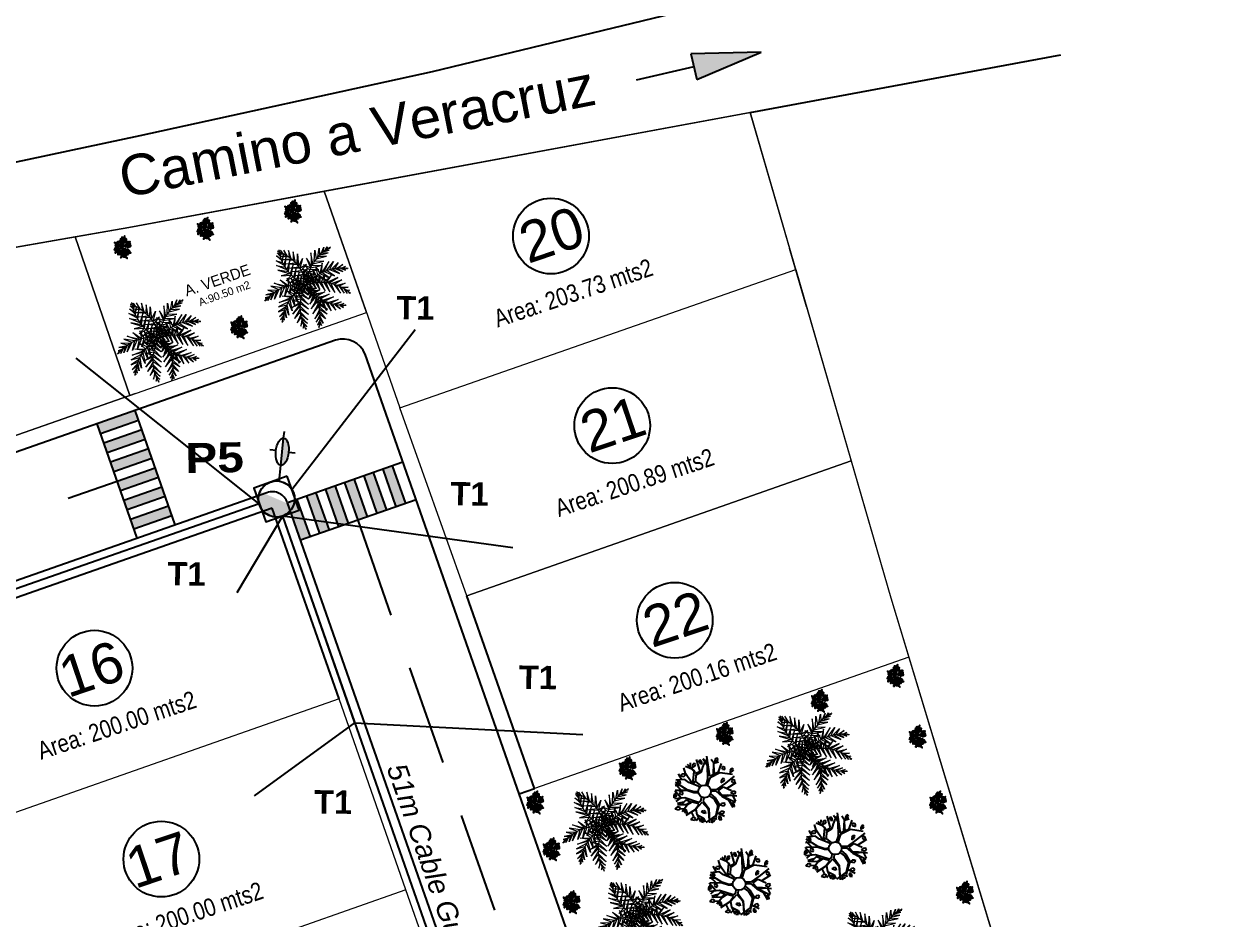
# Model space of a CAD drawing. Extents: x 604418 to 606014, y 1310869 to 1312555.
# Drawn here: x 605750.9 to 605810.6, y 1311137.5 to 1311181.7 of the extents above; entities that cross this region are included whole.
import ezdxf

# ---------------------------------------------------------------- set-up
doc = ezdxf.new("R2010")
doc.units = 0
doc.header["$MEASUREMENT"] = 0
doc.linetypes.add('ACAD_ISO14W100', pattern=[24, 12, -3, 0, -3, 0, -3, 0, -3])
doc.linetypes.add('CONTINUA', pattern=[0])
doc.layers.get('0').update_dxf_attribs({"color": 10})
doc.layers.add('1-Cartografia', color=7, linetype='Continuous', lineweight=13)
doc.layers.add('2.RED_MT_INSTALAR', color=1, linetype='ACAD_ISO14W100', lineweight=30)
for name, color, linetype in [('APOYO EXISTENTE CONCRETO', 7, 'Continuous'), ('ARBOLES', 102, 'Continuous'), ('DETALLES', 7, 'Continuous'), ('FLORES', 7, 'Continuous'), ('HPC A INSTALAR', 1, 'Continuous'), ('MT A INSTALAR', 3, 'Continuous'), ('MUEBLES', 2, 'Continuous'), ('PALME-1', 82, 'Continuous'), ('parqueos', 4, 'Continuous'), ('TEXTO', 2, 'Continuous'), ('VPORTS', 7, 'Continuous')]:
    doc.layers.add(name, color=color, linetype=linetype)
doc.styles.add('ARIAL', font='')
doc.styles.add('PUNTOS PI', font='arial.ttf', dxfattribs={"height": 2.75})
doc.styles.add('ROTULOS', font='arial.ttf', dxfattribs={"height": 3})
doc.styles.add('TSN - Arial Narrow', font='ARIALN.TTF')
doc.styles.get('ARIAL').set_extended_font_data('Arial Black', bold=True)
doc.linetypes.add('RAYAXXX', pattern='A,0.8,["XXX",Standard,S=0.08,R=0,X=0,Y=-0.04],-0.22', length=1.02)

# ---------------------------------------------------------------- blocks, each defined once
blk = doc.blocks.new('A$C48C97B70')
at = {"layer": 'PALME-1', "lineweight": 5}
for p, q in [((2.072, 6.54), (2.171, 6.533)), ((2.216, 6.497), (2.072, 6.54)), ((2.315, 6.6), (2.309, 6.418)), ((2.41, 6.325), (2.315, 6.6)), ((2.552, 6.547), (2.605, 6.122)), ((2.687, 6.026), (2.552, 6.547)), ((2.109, 6.384), (2.41, 6.325)), ((2.556, 6.176), (2.109, 6.384)), ((2.171, 6.148), (2.687, 6.026)), ((2.793, 5.89), (2.171, 6.148)), ((2.251, 5.877), (2.912, 5.72)), ((3.009, 5.561), (2.251, 5.877)), ((2.903, 6.407), (2.793, 5.89)), ((2.912, 5.72), (2.903, 6.407)), ((3.221, 6.198), (3.009, 5.561)), ((3.129, 5.334), (3.221, 6.198)), ((3.21, 5.152), (3.477, 5.948)), ((3.477, 5.948), (3.277, 4.976)), ((2.388, 5.472), (3.129, 5.334)), ((3.21, 5.152), (2.388, 5.472)), ((2.535, 5.1), (3.277, 4.976)), ((3.328, 4.818), (2.535, 5.1)), ((2.683, 4.767), (3.377, 4.635)), ((3.409, 4.484), (2.683, 4.767)), ((3.277, 4.976), (3.756, 5.506)), ((3.756, 5.506), (3.328, 4.818)), ((3.909, 4.977), (3.328, 4.818)), ((3.377, 4.635), (3.909, 4.977)), ((5.099, 4.709), (4.7, 4.004)), ((4.863, 4.035), (5.099, 4.709)), ((5.621, 4.675), (4.863, 4.035)), ((5.049, 4.06), (5.621, 4.675)), ((0.485, 3.926), (0.936, 3.651)), ((1.136, 3.706), (0.485, 3.926)), ((1.318, 3.745), (0.768, 3.135)), ((0.788, 4.157), (1.318, 3.745)), ((1.572, 3.782), (0.788, 4.157)), ((1.109, 4.315), (1.959, 3.803)), ((1.771, 3.798), (1.109, 4.315)), ((1.771, 3.798), (1.195, 3.13)), ((1.195, 3.13), (1.572, 3.782)), ((1.595, 3.144), (1.959, 3.803)), ((2.125, 3.798), (1.595, 3.144)), ((1.619, 4.431), (2.125, 3.798)), ((1.959, 3.803), (1.619, 4.431)), ((1.958, 3.173), (2.314, 3.783)), ((2.467, 3.763), (1.958, 3.173)), ((2.169, 4.399), (2.125, 3.798)), ((2.314, 3.783), (2.169, 4.399)), ((2.375, 3.225), (2.621, 3.736)), ((2.483, 4.305), (2.467, 3.763)), ((2.621, 3.736), (2.483, 4.305)), ((2.742, 4.179), (2.773, 3.702)), ((2.911, 3.665), (2.742, 4.179)), ((2.871, 4.392), (3.435, 4.33)), ((3.454, 4.176), (2.871, 4.392)), ((2.956, 4.034), (3.027, 3.628)), ((3.19, 3.57), (2.956, 4.034)), ((3.012, 4.138), (3.464, 4.032)), ((3.469, 3.911), (3.012, 4.138)), ((3.181, 3.857), (3.468, 3.739)), ((3.462, 3.617), (3.181, 3.857)), ((3.925, 4.65), (3.409, 4.484)), ((3.435, 4.33), (3.925, 4.65)), ((3.893, 4.364), (3.454, 4.176)), ((3.464, 4.032), (3.893, 4.364)), ((3.468, 3.739), (3.827, 4.113)), ((3.827, 4.113), (3.469, 3.911)), ((3.685, 3.61), (3.842, 4.104)), ((3.842, 4.104), (3.836, 3.693)), ((3.945, 3.747), (4.03, 4.282)), ((4.254, 3.401), (3.945, 3.747)), ((4.03, 4.282), (4.076, 3.806)), ((4.076, 3.806), (4.544, 3.399)), ((4.221, 3.864), (4.266, 4.448)), ((4.544, 3.399), (4.221, 3.864)), ((4.266, 4.448), (4.368, 3.915)), ((4.368, 3.915), (4.964, 3.413)), ((4.516, 3.959), (4.561, 4.59)), ((4.964, 3.413), (4.516, 3.959)), ((4.561, 4.59), (4.7, 4.004)), ((4.7, 4.004), (5.327, 3.442)), ((5.327, 3.442), (4.863, 4.035)), ((5.049, 4.06), (5.724, 3.492)), ((5.248, 4.076), (5.963, 4.571)), ((5.724, 3.492), (5.248, 4.076)), ((5.963, 4.571), (5.505, 4.079)), ((5.505, 4.079), (6.145, 3.565)), ((5.691, 4.07), (6.298, 4.391)), ((6.145, 3.565), (5.691, 4.07)), ((6.298, 4.391), (5.897, 4.047)), ((5.897, 4.047), (6.422, 3.625)), ((6.068, 4.019), (6.59, 4.15)), ((6.422, 3.625), (6.068, 4.019)), ((6.59, 4.15), (6.19, 3.993)), ((6.261, 3.976), (6.658, 3.683)), ((6.462, 3.919), (6.749, 3.967)), ((6.658, 3.683), (6.462, 3.919)), ((6.749, 3.967), (6.592, 3.874)), ((6.706, 3.831), (6.813, 3.725)), ((6.813, 3.725), (6.759, 3.809)), ((0.172, 3.309), (0.083, 3.188)), ((0.083, 3.188), (0.123, 3.278)), ((0.108, 3.437), (0.277, 3.37)), ((0.398, 3.434), (0.108, 3.437)), ((0.236, 3.642), (0.655, 3.551)), ((0.772, 3.596), (0.236, 3.642)), ((0.588, 3.523), (0.242, 3.171)), ((0.242, 3.171), (0.398, 3.434)), ((0.936, 3.651), (0.485, 3.15)), ((0.485, 3.15), (0.772, 3.596)), ((0.768, 3.135), (1.136, 3.706)), ((2.305, 2.87), (2.804, 2.657)), ((2.885, 2.79), (2.305, 2.87)), ((2.773, 3.702), (2.375, 3.225)), ((2.517, 3.065), (2.973, 2.919)), ((3.058, 3.034), (2.517, 3.065)), ((2.661, 3.273), (2.911, 3.665)), ((3.027, 3.628), (2.661, 3.273)), ((3.248, 3.258), (2.731, 3.212)), ((2.731, 3.212), (3.134, 3.129)), ((2.973, 2.919), (3.27, 2.374)), ((2.982, 3.339), (3.19, 3.57)), ((3.302, 3.524), (2.982, 3.339)), ((3.331, 2.658), (3.058, 3.034)), ((3.134, 3.129), (3.331, 2.658)), ((3.387, 2.981), (3.248, 3.258)), ((3.333, 3.347), (3.387, 2.981)), ((3.534, 3.189), (3.34, 2.708)), ((3.34, 2.708), (3.598, 3.029)), ((3.647, 2.918), (3.373, 2.451)), ((3.494, 3.304), (3.845, 3.186)), ((3.845, 3.186), (3.534, 3.189)), ((3.581, 3.546), (3.927, 3.415)), ((3.598, 3.029), (4.106, 2.989)), ((4.106, 2.989), (3.647, 2.918)), ((3.927, 3.415), (3.685, 3.61)), ((3.71, 2.789), (4.331, 2.805)), ((4.331, 2.805), (3.785, 2.652)), ((3.836, 3.693), (4.254, 3.401)), ((1.792, 1.596), (2.581, 2.199)), ((2.516, 2.023), (1.792, 1.596)), ((1.871, 2.113), (2.646, 2.352)), ((2.581, 2.199), (1.871, 2.113)), ((2.103, 2.613), (2.646, 2.352)), ((2.729, 2.522), (2.103, 2.613)), ((2.516, 2.023), (2.926, 1.242)), ((3.06, 1.619), (2.581, 2.199)), ((2.646, 2.352), (3.06, 1.619)), ((3.166, 1.967), (2.729, 2.522)), ((2.804, 2.657), (3.166, 1.967)), ((3.27, 2.374), (2.885, 2.79)), ((3.373, 2.451), (3.71, 2.789)), ((3.785, 2.652), (3.45, 2.173)), ((3.45, 2.173), (3.866, 2.519)), ((3.953, 2.391), (3.586, 1.876)), ((3.586, 1.876), (4.066, 2.239)), ((3.866, 2.519), (4.646, 2.527)), ((3.926, 1.441), (4.066, 2.239)), ((4.172, 2.112), (3.926, 1.441)), ((4.646, 2.527), (3.953, 2.391)), ((4.066, 2.239), (4.908, 2.274)), ((4.908, 2.274), (4.172, 2.112)), ((4.35, 1.136), (4.172, 2.112)), ((4.3, 1.974), (5.183, 1.983)), ((4.3, 1.974), (4.35, 1.136)), ((5.183, 1.983), (4.444, 1.835)), ((2.457, 1.832), (1.821, 1.24)), ((1.821, 1.24), (2.399, 1.582)), ((2.369, 1.398), (1.925, 0.874)), ((1.925, 0.874), (2.347, 1.192)), ((2.338, 1.019), (2.097, 0.538)), ((2.647, 0.589), (2.338, 1.019)), ((2.347, 1.192), (2.647, 0.589)), ((2.764, 0.846), (2.369, 1.398)), ((2.399, 1.582), (2.764, 0.846)), ((2.926, 1.242), (2.457, 1.832)), ((4.444, 1.835), (4.68, 0.999)), ((4.68, 0.999), (4.639, 1.669)), ((4.639, 1.669), (5.461, 1.659)), ((5.461, 1.659), (4.789, 1.558)), ((4.789, 1.558), (5.053, 0.924)), ((5.053, 0.924), (4.963, 1.444)), ((4.963, 1.444), (5.636, 1.437)), ((5.636, 1.437), (5.112, 1.358)), ((5.112, 1.358), (5.431, 0.925)), ((5.431, 0.925), (5.223, 1.3)), ((5.289, 1.268), (5.782, 1.241)), ((5.782, 1.241), (5.48, 1.184)), ((5.48, 1.184), (5.67, 0.964)), ((5.67, 0.964), (5.609, 1.136)), ((5.724, 1.097), (5.874, 1.11)), ((5.874, 1.11), (5.78, 1.08)), ((2.097, 0.538), (2.337, 0.894)), ((2.351, 0.612), (2.242, 0.343)), ((2.242, 0.343), (2.366, 0.476)), ((2.338, 0.821), (2.539, 0.37)), ((2.539, 0.37), (2.351, 0.612)), ((2.384, 0.355), (2.464, 0.229)), ((2.464, 0.229), (2.394, 0.298))]:
    blk.add_line(p, q, dxfattribs=at)
for points in [[(2.17, 6.478), (2.241, 6.61), (2.176, 6.535)], [(2.227, 5.436), (1.748, 5.928), (2.191, 5.641)], [(2.17, 5.812), (1.897, 6.276), (2.16, 5.937)], [(2.155, 6.219), (2.027, 6.48), (2.16, 6.356)], [(2.156, 6.01), (2.325, 6.474), (2.155, 6.219)], [(2.191, 5.641), (2.448, 6.263), (2.17, 5.812)], [(2.271, 5.255), (2.584, 6.015), (2.227, 5.436)], [(2.418, 4.824), (2.773, 5.631), (2.346, 5.01)], [(4.393, 4.884), (4.496, 5.717), (4.256, 4.754)], [(4.545, 5.014), (4.834, 5.833), (4.75, 5.166)], [(4.907, 5.267), (5.211, 5.884), (5.087, 5.37)], [(5.242, 5.447), (5.588, 5.859), (5.357, 5.498)], [(5.424, 5.526), (5.918, 5.521), (5.621, 5.597)], [(5.621, 5.597), (5.824, 5.804), (5.752, 5.637)], [(5.87, 5.669), (6.018, 5.646), (5.926, 5.682)], [(2.418, 4.824), (1.666, 5.198), (2.495, 4.652)], [(2.346, 5.01), (1.67, 5.556), (2.271, 5.255)], [(2.495, 4.652), (1.781, 4.688), (2.57, 4.504)], [(2.57, 4.504), (2.932, 5.265), (2.495, 4.652)], [(2.749, 4.211), (3.062, 4.925), (2.665, 4.34)], [(3.836, 4.239), (3.531, 4.739), (3.925, 4.367)], [(4.019, 4.489), (3.686, 5.027), (4.142, 4.634)], [(4.256, 4.754), (4.053, 5.439), (4.142, 4.634)], [(4.142, 4.634), (4.98, 4.546), (4.256, 4.754)], [(4.393, 4.884), (5.273, 4.819), (4.545, 5.014)], [(4.75, 5.166), (5.571, 5.125), (4.907, 5.267)], [(5.087, 5.37), (5.76, 5.335), (5.242, 5.447)], [(2.665, 4.34), (2.047, 4.205), (2.57, 4.504)], [(2.84, 4.084), (2.267, 3.963), (2.749, 4.211)], [(3.03, 3.852), (2.492, 3.783), (2.936, 3.961)], [(3.235, 3.642), (2.716, 3.653), (3.112, 3.763)], [(2.936, 3.961), (3.195, 4.526), (2.84, 4.084)], [(3.112, 3.763), (3.275, 4.247), (3.03, 3.852)], [(3.325, 3.56), (3.354, 3.929), (3.235, 3.642)], [(3.551, 3.72), (3.388, 4.212), (3.624, 3.876)], [(3.681, 3.983), (3.437, 4.467), (3.752, 4.108)], [(3.624, 3.876), (4.134, 3.884), (3.681, 3.983)], [(3.73, 3.458), (4.128, 3.79), (3.902, 3.447)], [(3.752, 4.108), (4.371, 4.052), (3.836, 4.239)], [(3.925, 4.367), (4.703, 4.31), (4.019, 4.489)], [(4.023, 3.434), (4.383, 3.838), (4.165, 3.413)], [(4.318, 3.383), (4.671, 3.85), (4.469, 3.347)], [(4.618, 3.304), (4.996, 3.811), (4.797, 3.243)], [(1.889, 2.751), (1.05, 2.782), (2.039, 2.865)], [(2.039, 2.865), (1.395, 3.175), (2.176, 2.959)], [(2.338, 3.057), (1.86, 3.471), (2.176, 2.959)], [(2.176, 2.959), (2.13, 2.118), (2.039, 2.865)], [(2.614, 3.199), (2.169, 3.579), (2.474, 3.131)], [(2.474, 3.131), (2.407, 2.354), (2.338, 3.057)], [(2.892, 3.311), (2.453, 3.629), (2.757, 3.26)], [(2.757, 3.26), (2.714, 2.641), (2.614, 3.199)], [(3.173, 3.397), (2.712, 3.637), (3.007, 3.35)], [(3.007, 3.35), (2.918, 2.847), (2.892, 3.311)], [(3.291, 3.426), (3.14, 3.089), (3.173, 3.397)], [(3.735, 2.799), (3.284, 2.372), (3.778, 2.649)], [(3.645, 3.048), (3.314, 2.661), (3.689, 2.935)], [(3.524, 3.316), (3.359, 2.985), (3.577, 3.207)], [(3.504, 3.607), (3.861, 3.703), (3.551, 3.72)], [(3.577, 3.207), (4.054, 3.003), (3.645, 3.048)], [(3.608, 3.461), (3.828, 3.163), (3.73, 3.458)], [(3.689, 2.935), (4.213, 2.799), (3.735, 2.799)], [(3.902, 3.447), (4.096, 2.975), (4.023, 3.434)], [(4.165, 3.413), (4.34, 2.817), (4.318, 3.383)], [(4.469, 3.347), (4.701, 2.603), (4.618, 3.304)], [(4.951, 3.181), (5.513, 3.622), (4.797, 3.243)], [(4.797, 3.243), (5.023, 2.432), (4.951, 3.181)], [(5.122, 3.102), (5.935, 3.312), (4.951, 3.181)], [(5.122, 3.102), (5.384, 2.259), (5.298, 3.008)], [(5.298, 3.008), (6.166, 3.04), (5.516, 2.873)], [(5.516, 2.873), (5.778, 2.094), (5.667, 2.764)], [(1.198, 2.002), (0.737, 1.726), (1.13, 1.897)], [(1.429, 2.305), (0.772, 2.102), (1.299, 2.143)], [(1.737, 2.622), (0.883, 2.467), (1.554, 2.443)], [(1.299, 2.143), (1.227, 1.473), (1.198, 2.002)], [(1.554, 2.443), (1.465, 1.626), (1.429, 2.305)], [(1.889, 2.751), (1.814, 1.872), (1.737, 2.622)], [(3.872, 2.159), (3.253, 1.588), (3.887, 1.994)], [(3.815, 2.498), (3.259, 1.952), (3.845, 2.347)], [(3.778, 2.649), (4.355, 2.548), (3.815, 2.498)], [(3.845, 2.347), (4.468, 2.241), (3.872, 2.159)], [(3.887, 1.994), (4.536, 1.694), (3.872, 2.159)], [(3.895, 1.806), (4.452, 1.178), (3.887, 1.994)], [(5.667, 2.764), (6.352, 2.708), (5.829, 2.634)], [(5.829, 2.634), (6.043, 1.995), (5.957, 2.518)], [(5.957, 2.518), (6.468, 2.348), (6.047, 2.431)], [(6.097, 2.378), (6.274, 1.917), (6.236, 2.221)], [(6.236, 2.221), (6.503, 2.108), (6.321, 2.114)], [(6.394, 2.016), (6.426, 1.87), (6.427, 1.969)], [(0.99, 1.652), (0.753, 1.484), (0.93, 1.529)], [(0.88, 1.418), (0.879, 1.268), (0.858, 1.364)], [(1.092, 1.835), (1.018, 1.347), (0.99, 1.652)], [(3.895, 1.806), (3.264, 1.188), (3.891, 1.606)], [(3.87, 1.351), (3.296, 0.762), (3.843, 1.166)], [(3.8, 0.963), (3.329, 0.481), (3.756, 0.796)], [(3.843, 1.166), (4.104, 0.531), (3.8, 0.963)], [(3.891, 1.606), (4.315, 0.848), (3.87, 1.351)], [(3.694, 0.607), (3.365, 0.24), (3.618, 0.413)], [(3.507, 0.179), (3.392, 0.083), (3.48, 0.128)], [(3.618, 0.413), (3.639, 0.123), (3.562, 0.288)], [(3.756, 0.796), (3.836, 0.264), (3.718, 0.676)]]:
    blk.add_lwpolyline(points, dxfattribs=at)
for centre, start, end in [((5.589, 6.144), 171.01045, 231.44645), ((6.694, 2.334), 100.47619, 160.91219), ((4.041, 0.074), 99.94926, 160.38526), ((0.46, 1.763), 329.11631, 29.5523), ((3.594, 0.025), 32.00062, 92.43661)]:
    blk.add_arc(centre, 3.435, start, end, dxfattribs=at)
at = {"layer": 'PALME-1', "lineweight": 5, "extrusion": (0, 0, -1)}
for centre, major_axis, start_param, end_param in [((0.035, 3.843), (2.429, 2.429), -0.156897, 0.89791), ((1.947, 0.368), (-2.429, 2.429), 0.182844, 1.237651), ((5.421, 0.645), (-2.429, 2.429), 0.173647, 1.228454), ((5.771, 0.927), (2.429, 2.429), 3.700109, 4.754916), ((6.759, 4.372), (-2.429, 2.429), 4.173367, 5.228174)]:
    blk.add_ellipse(centre, major_axis=major_axis, ratio=1, start_param=start_param, end_param=end_param, dxfattribs=at)
blk = doc.blocks.new('p_arbol04')
at = {"layer": 'ARBOLES'}
for p, q in [((-0.62, 1.75), (-0.41, 2.36)), ((0.05, 1.88), (0.35, 2.36)), ((0.76, 1.7), (0.54, 2.32)), ((0.74, 1.39), (0.8, 2.29)), ((-1.98, 0.65), (-1.85, 1.57)), ((-1.07, 0.75), (-1.81, 1.55)), ((-1.14, 1.51), (-1.48, 1.85)), ((-1.41, 1.11), (-1.36, 1.9)), ((-1, 0.76), (-1.21, 2.04)), ((-0.41, 1.55), (-1.03, 2.13)), ((-0.37, 1.09), (-0.41, 1.55)), ((-0.18, 0.97), (0.05, 1.88)), ((0.02, 0.88), (0.74, 1.39)), ((0.64, 1.2), (0.78, 1.37)), ((0.7, 1.17), (0.64, 1.2)), ((0.71, 1.16), (1.12, 1.01)), ((0.77, 1.94), (1.1, 2.18)), ((0.78, 1.37), (0.78, 1.94)), ((1.12, 1.01), (1.72, 1.99)), ((2.58, 1.48), (1.36, 0.04)), ((1.57, 1.06), (2.28, 1.3)), ((1.98, 0.83), (2.18, 1.57)), ((1.98, 0.83), (2.41, 1.3)), ((-2.49, -0.25), (-2.83, 0.07)), ((-2.14, -0.12), (-2.67, 0.51)), ((-2.08, 0.23), (-2.6, 0.6)), ((-2.08, 0.74), (-2.54, 0.81)), ((-1.77, 0.21), (-2.44, 0.25)), ((-1.72, 0.41), (-2.41, 1.04)), ((-1.77, 0.21), (-1.62, -0.24)), ((-1.19, -0.84), (-1.72, 0.41)), ((-0.78, 0.09), (-1.07, 0.75)), ((-0.71, 0.11), (-1, 0.76)), ((-0.52, -0.23), (-0.78, 0.09)), ((-0.43, -0.13), (-0.71, 0.11)), ((-0.05, 0.2), (-0.37, 1.09)), ((-0.01, 0.62), (-0.18, 0.97)), ((-0.06, 0.02), (-0.05, 0.2)), ((-0.01, 0.62), (0.02, 0.88)), ((0.12, 0.65), (0.61, 1.04)), ((0.14, 0), (0.12, 0.65)), ((0.61, 1.04), (1.16, 0.87)), ((1.03, -0.05), (1.98, 0.83)), ((1.16, 0.87), (1.57, 1.06)), ((1.36, 0.04), (1.72, -0.14)), ((1.72, -0.14), (2.54, 0.51)), ((1.82, -0.19), (2.38, 0.38)), ((2.54, 0.51), (2.64, 0.95)), ((2.54, 0.51), (2.93, 0.27)), ((-1.88, -1.05), (-2.9, -0.75)), ((-2.05, -0.21), (-2.86, -0.28)), ((-2.31, -0.92), (-2.5, -1.37)), ((-1.62, -0.24), (-2.14, -0.12)), ((-1.82, -1.07), (-2.14, -1.47)), ((-1.55, -0.37), (-2.05, -0.21)), ((-1.26, -0.98), (-1.88, -1.05)), ((-1, -1.07), (-1.82, -1.07)), ((-1.26, -0.95), (-1.55, -0.37)), ((-0.87, -0.89), (-1.19, -0.84)), ((-0.93, -1.07), (-1.04, -1.87)), ((-1, -1.07), (-0.93, -1.07)), ((-0.8, -1.07), (-0.98, -1.93)), ((-0.87, -0.89), (-0.62, -0.71)), ((-0.53, -0.91), (-0.8, -1.07)), ((-0.8, -1.07), (-0.8, -1.07)), ((0.39, -1), (0.71, -1.35)), ((0.87, -1.33), (0.47, -0.9)), ((0.5, -0.29), (1.03, -0.05)), ((0.55, -0.43), (1.13, -0.19)), ((1.13, -0.19), (1.36, -0.12)), ((1.36, -0.12), (2.25, -0.47)), ((1.82, -0.19), (2.21, -0.35)), ((2.21, -0.35), (3, -0.03)), ((2.25, -0.47), (2.93, -1.49)), ((-2.29, -1.81), (-2.64, -1.81)), ((-2.14, -1.47), (-2.44, -2.18)), ((-2.15, -1.48), (-1.98, -2.16)), ((-1.98, -2.16), (-2.14, -2.51)), ((-0.98, -1.93), (-1.95, -2.89)), ((-1.15, -2.05), (-1.54, -2.45)), ((-1.04, -1.87), (-1.15, -2.05)), ((0.02, -1.72), (-0.18, -2.39)), ((0.18, -1.72), (-0.05, -2.42)), ((-0.04, -1.18), (0.02, -1.72)), ((0.18, -1.14), (0.18, -1.72)), ((0.71, -1.35), (0.71, -2.14)), ((0.71, -2.14), (0.87, -2.79)), ((0.87, -1.51), (0.8, -2.05)), ((0.8, -2.05), (1.17, -2.44)), ((0.8, -2.23), (1.13, -3.44)), ((0.8, -2.23), (1.33, -2.67)), ((0.87, -1.33), (1.89, -1.56)), ((0.87, -1.51), (1.49, -1.63)), ((1.49, -1.63), (1.72, -2.42)), ((1.59, -1.97), (2.57, -2.25)), ((1.89, -1.56), (2.9, -1.74)), ((-1.03, -2.86), (-2.14, -2.6)), ((-1.53, -2.44), (-1.76, -2.68)), ((-0.05, -2.42), (-1.19, -2.97)), ((-0.18, -2.39), (-1.03, -2.86)), ((-0.74, -2.76), (-0.54, -3.53)), ((0.87, -2.79), (0.61, -3.55)), ((1.17, -2.44), (1.66, -3.14)), ((1.43, -2.81), (1.2, -3.37))]:
    blk.add_line(p, q, dxfattribs=at)
at = {"layer": 'ARBOLES', "color": 1}
for p, q in [((-2.25, 1.32), (-2.4, 1.19)), ((-2.4, 1.19), (-2.18, 1.14)), ((-2.07, 1.38), (-2.25, 1.32)), ((-2.18, 1.14), (-1.99, 1.16)), ((-1.95, 1.3), (-2.07, 1.38)), ((-1.99, 1.16), (-1.95, 1.3)), ((-0.96, 2.01), (-1.09, 1.8)), ((-1.09, 1.8), (-0.98, 1.62)), ((-0.98, 1.62), (-0.83, 1.8)), ((-0.96, 2.01), (-0.87, 1.99)), ((-0.83, 1.8), (-0.87, 1.99)), ((-0.43, 2.09), (-0.27, 1.8)), ((-0.43, 2.09), (-0.23, 2.09)), ((-0.27, 1.8), (-0.04, 1.8)), ((-0.08, 1.96), (-0.23, 2.09)), ((-0.04, 1.8), (-0.08, 1.96)), ((1.01, 1.88), (0.86, 1.75)), ((0.86, 1.75), (1.08, 1.7)), ((1.2, 1.93), (1.01, 1.88)), ((1.08, 1.7), (1.27, 1.72)), ((1.31, 1.86), (1.2, 1.93)), ((1.27, 1.72), (1.31, 1.86)), ((1.77, 1.72), (1.65, 1.51)), ((1.65, 1.51), (1.76, 1.32)), ((1.76, 1.32), (1.91, 1.51)), ((1.77, 1.72), (1.87, 1.7)), ((1.91, 1.51), (1.87, 1.7)), ((-3.09, 0.4), (-2.93, 0.1)), ((-3.09, 0.4), (-2.89, 0.4)), ((-2.93, 0.1), (-2.7, 0.1)), ((-2.74, 0.26), (-2.89, 0.4)), ((-2.7, 0.1), (-2.74, 0.26)), ((-1.69, 1.09), (-1.73, 0.95)), ((-1.73, 0.95), (-1.62, 0.77)), ((-1.54, 1.11), (-1.69, 1.09)), ((-1.62, 0.77), (-1.58, 0.79)), ((-1.58, 0.79), (-1.47, 0.9)), ((-1.47, 0.9), (-1.54, 1.11)), ((2.81, 0.63), (2.66, 0.5)), ((2.66, 0.5), (2.88, 0.45)), ((3, 0.69), (2.81, 0.63)), ((2.88, 0.45), (3.07, 0.47)), ((3.11, 0.61), (3, 0.69)), ((3.07, 0.47), (3.11, 0.61)), ((-2.61, -0.3), (-2.74, -0.51)), ((-2.74, -0.51), (-2.63, -0.69)), ((-2.63, -0.69), (-2.48, -0.51)), ((-2.61, -0.3), (-2.52, -0.32)), ((-2.48, -0.51), (-2.52, -0.32)), ((1.76, -1.09), (1.61, -1.22)), ((1.95, -1.04), (1.76, -1.09)), ((2.06, -1.12), (1.95, -1.04)), ((2.02, -1.25), (2.06, -1.12)), ((2.7, -0.32), (2.66, -0.45)), ((2.66, -0.45), (2.77, -0.64)), ((2.85, -0.29), (2.7, -0.32)), ((2.77, -0.64), (2.81, -0.61)), ((2.81, -0.61), (2.92, -0.51)), ((2.92, -0.51), (2.85, -0.29)), ((3.03, -1.09), (2.88, -1.22)), ((3.22, -1.04), (3.03, -1.09)), ((3.33, -1.12), (3.22, -1.04)), ((3.3, -1.25), (3.33, -1.12)), ((-2.87, -1.36), (-2.7, -1.65)), ((-2.87, -1.36), (-2.67, -1.36)), ((-2.7, -1.65), (-2.48, -1.65)), ((-2.52, -1.49), (-2.67, -1.36)), ((-2.48, -1.65), (-2.52, -1.49)), ((-2.24, -2.02), (-2.37, -2.23)), ((-2.37, -2.23), (-2.25, -2.42)), ((-2.25, -2.42), (-2.1, -2.23)), ((-2.24, -2.02), (-2.14, -2.05)), ((-2.1, -2.23), (-2.14, -2.05)), ((-1.67, -1.68), (-1.55, -1.62)), ((-1.61, -1.87), (-1.67, -1.68)), ((-1.52, -2.01), (-1.61, -1.87)), ((-1.55, -1.62), (-1.41, -1.72)), ((-1.41, -1.87), (-1.52, -2.01)), ((-1.41, -1.72), (-1.41, -1.87)), ((1.61, -1.22), (1.83, -1.28)), ((1.83, -1.28), (2.02, -1.25)), ((2.4, -1.83), (2.36, -1.97)), ((2.36, -1.97), (2.47, -2.15)), ((2.55, -1.81), (2.4, -1.83)), ((2.47, -2.15), (2.51, -2.13)), ((2.51, -2.13), (2.62, -2.02)), ((2.62, -2.02), (2.55, -1.81)), ((2.88, -1.22), (3.11, -1.28)), ((3.11, -1.28), (3.3, -1.25)), ((-1.65, -2.9), (-1.8, -3.03)), ((-1.8, -3.03), (-1.58, -3.08)), ((-1.47, -2.84), (-1.65, -2.9)), ((-1.58, -3.08), (-1.39, -3.06)), ((-1.35, -2.92), (-1.47, -2.84)), ((-1.39, -3.06), (-1.35, -2.92)), ((-1.19, -2.97), (-1.32, -3.18)), ((-0.98, -3.16), (-1.09, -3.35)), ((-1.09, -3.35), (-0.98, -3.53)), ((-0.87, -3.16), (-0.98, -3.14)), ((-0.98, -3.53), (-0.83, -3.35)), ((-0.83, -3.35), (-0.87, -3.16)), ((-0.66, -2.98), (-0.49, -3.27)), ((-0.66, -2.98), (-0.45, -2.98)), ((-0.49, -3.27), (-0.27, -3.27)), ((-0.3, -3.11), (-0.45, -2.98)), ((-0.27, -3.27), (-0.3, -3.11)), ((-0.02, -2.52), (0.15, -2.82)), ((-0.02, -2.52), (0.18, -2.52)), ((0.15, -2.82), (0.37, -2.82)), ((0.33, -2.66), (0.18, -2.52)), ((0.37, -2.82), (0.33, -2.66)), ((0.8, -3.24), (0.67, -3.45)), ((0.8, -3.24), (0.9, -3.27)), ((0.93, -3.45), (0.9, -3.27)), ((1.48, -2.55), (1.65, -2.84)), ((1.48, -2.55), (1.68, -2.55)), ((1.65, -2.84), (1.87, -2.84)), ((1.83, -2.68), (1.68, -2.55)), ((1.87, -2.84), (1.83, -2.68)), ((0.67, -3.45), (0.78, -3.64)), ((0.78, -3.64), (0.93, -3.45))]:
    blk.add_line(p, q, dxfattribs=at)
at = {"layer": 'ARBOLES'}
blk.add_circle((-0.03, -0.58), 0.6, dxfattribs=at)
blk = doc.blocks.new('FLORES-1')
at = {"color": 86, "linetype": 'Continuous'}
for p, q in [((0.05, 0.385), (0.045, 0.422)), ((-0.188, 0.272), (-0.183, 0.181)), ((-0.183, 0.181), (-0.159, 0.155)), ((-0.159, 0.155), (-0.182, 0.283)), ((-0.141, 0.099), (-0.027, -0.013)), ((-0.074, 0.088), (-0.105, 0.101)), ((-0.064, 0.077), (-0.101, 0.09)), ((0.056, 0.146), (-0.002, 0.01)), ((0.05, 0.382), (0.061, 0.281)), ((0.054, 0.385), (0.068, 0.419)), ((0.168, 0.017), (0.07, -0.012)), ((0.168, 0.017), (0.196, 0.029)), ((0.23, 0.294), (0.188, 0.231))]:
    blk.add_line(p, q, dxfattribs=at)
at = {"color": 1, "linetype": 'Continuous'}
for p, q in [((-0.183, 0.183), (-0.196, 0.169)), ((0.056, 0.146), (0.064, 0.192)), ((0.069, 0.177), (0.069, 0.199))]:
    blk.add_line(p, q, dxfattribs=at)
for points in [[(0.084, 0.441), (0.152, 0.44), (0.085, 0.447), (0.124, 0.455), (0.072, 0.453), (0.087, 0.468), (0.06, 0.456), (0.064, 0.474), (0.051, 0.456), (0.05, 0.474), (0.045, 0.457), (0.036, 0.47), (0.04, 0.457), (0.023, 0.465), (0.033, 0.457), (0.015, 0.47), (0.017, 0.454), (-0.001, 0.459), (0.011, 0.451), (-0.017, 0.462), (-0.001, 0.45), (-0.035, 0.448), (-0.004, 0.442), (-0.047, 0.437), (0.006, 0.44), (-0.037, 0.419), (0.016, 0.439), (-0.004, 0.418), (0.022, 0.443), (0.016, 0.409), (0.033, 0.442), (0.036, 0.418), (0.042, 0.442), (0.05, 0.41), (0.048, 0.441), (0.076, 0.417), (0.065, 0.439), (0.107, 0.412), (0.074, 0.44), (0.127, 0.42), (0.089, 0.442)], [(-0.161, 0.17), (-0.138, 0.187), (-0.16, 0.156), (-0.125, 0.173), (-0.153, 0.149), (-0.107, 0.154), (-0.149, 0.14), (-0.102, 0.131), (-0.151, 0.128), (-0.104, 0.11), (-0.151, 0.116), (-0.105, 0.094), (-0.159, 0.11), (-0.131, 0.072), (-0.17, 0.108), (-0.151, 0.054), (-0.173, 0.105), (-0.174, 0.045), (-0.182, 0.107), (-0.196, 0.04), (-0.198, 0.11), (-0.221, 0.046), (-0.215, 0.11), (-0.243, 0.051), (-0.228, 0.109), (-0.27, 0.068), (-0.238, 0.119), (-0.29, 0.093), (-0.248, 0.129), (-0.305, 0.123), (-0.257, 0.144), (-0.311, 0.148), (-0.257, 0.153), (-0.304, 0.169), (-0.253, 0.161), (-0.287, 0.186), (-0.248, 0.17), (-0.262, 0.201), (-0.24, 0.176), (-0.237, 0.213), (-0.23, 0.179), (-0.217, 0.217), (-0.218, 0.176), (-0.199, 0.215), (-0.205, 0.178), (-0.188, 0.215), (-0.195, 0.173)], [(-0.157, 0.318), (-0.107, 0.327), (-0.161, 0.329), (-0.128, 0.346), (-0.163, 0.335), (-0.148, 0.355), (-0.167, 0.338), (-0.169, 0.36), (-0.176, 0.339), (-0.18, 0.36), (-0.181, 0.338), (-0.191, 0.359), (-0.192, 0.336), (-0.209, 0.354), (-0.2, 0.336), (-0.227, 0.342), (-0.209, 0.328), (-0.239, 0.333), (-0.212, 0.32), (-0.244, 0.321), (-0.209, 0.317), (-0.238, 0.301), (-0.202, 0.317), (-0.228, 0.286), (-0.194, 0.311), (-0.202, 0.277), (-0.182, 0.31), (-0.176, 0.275), (-0.173, 0.31), (-0.152, 0.282), (-0.163, 0.32), (-0.123, 0.296), (-0.161, 0.315)], [(-0.177, 0.172), (-0.183, 0.168), (-0.179, 0.175)], [(-0.169, 0.164), (-0.172, 0.161), (-0.169, 0.165)], [(-0.166, 0.196), (-0.161, 0.206), (-0.167, 0.2)], [(-0.161, 0.176), (-0.147, 0.195), (-0.163, 0.183)], [(0.079, 0.181), (0.071, 0.145), (0.07, 0.173)], [(0.081, 0.193), (0.082, 0.199), (0.083, 0.195)], [(0.099, 0.195), (0.086, 0.154), (0.085, 0.185)], [(0.149, 0.231), (0.179, 0.239), (0.147, 0.224), (0.194, 0.21), (0.144, 0.217), (0.19, 0.193), (0.15, 0.195), (0.17, 0.167), (0.12, 0.192), (0.135, 0.159), (0.112, 0.2), (0.11, 0.152), (0.101, 0.196)], [(0.225, 0.069), (0.258, 0.082), (0.237, 0.065), (0.264, 0.069), (0.237, 0.056), (0.266, 0.058), (0.237, 0.05), (0.272, 0.045), (0.243, 0.04), (0.273, 0.027), (0.245, 0.035), (0.257, 0.006), (0.236, 0.028), (0.245, -0.007), (0.232, 0.025), (0.222, -0.015), (0.224, 0.023), (0.2, -0.002), (0.211, 0.024), (0.176, 0.009), (0.206, 0.034), (0.159, 0.034), (0.197, 0.043), (0.157, 0.052), (0.192, 0.054), (0.163, 0.077), (0.196, 0.063), (0.188, 0.095), (0.202, 0.068), (0.213, 0.106), (0.218, 0.075), (0.244, 0.104), (0.229, 0.067)], [(0.271, 0.347), (0.243, 0.307), (0.28, 0.334), (0.258, 0.297), (0.289, 0.324), (0.268, 0.282), (0.294, 0.316), (0.29, 0.273), (0.305, 0.315), (0.317, 0.258), (0.315, 0.304), (0.35, 0.265), (0.327, 0.307), (0.374, 0.287), (0.344, 0.313), (0.369, 0.309), (0.332, 0.326), (0.352, 0.33), (0.324, 0.336), (0.331, 0.347), (0.316, 0.346), (0.319, 0.362), (0.304, 0.362), (0.306, 0.384), (0.293, 0.373), (0.294, 0.392), (0.278, 0.386), (0.273, 0.409), (0.265, 0.386), (0.251, 0.419), (0.262, 0.377), (0.224, 0.401), (0.259, 0.375), (0.21, 0.378), (0.259, 0.367), (0.215, 0.357), (0.268, 0.358), (0.22, 0.342), (0.271, 0.351), (0.226, 0.329), (0.266, 0.341)]]:
    blk.add_lwpolyline(points, dxfattribs=at)
at = {"color": 50, "linetype": 'Continuous'}
for points in [[(0.043, 0.454), (0.04, 0.455), (0.029, 0.455), (0.02, 0.453), (0.007, 0.451), (-0.004, 0.448), (-0.008, 0.445), (-0.004, 0.442), (0.015, 0.441), (0.033, 0.442), (0.055, 0.441), (0.069, 0.441), (0.084, 0.443), (0.081, 0.452), (0.067, 0.455), (0.053, 0.455), (0.039, 0.453)], [(-0.161, 0.317), (-0.16, 0.319), (-0.16, 0.324), (-0.162, 0.328), (-0.169, 0.335), (-0.171, 0.336), (-0.182, 0.337), (-0.192, 0.335), (-0.203, 0.327), (-0.207, 0.32), (-0.204, 0.314), (-0.198, 0.311), (-0.188, 0.312), (-0.178, 0.313), (-0.167, 0.315), (-0.159, 0.317)], [(0.117, 0.232), (0.11, 0.234), (0.1, 0.236), (0.088, 0.236), (0.074, 0.234), (0.063, 0.228), (0.054, 0.219), (0.051, 0.211), (0.054, 0.204), (0.063, 0.201), (0.08, 0.2), (0.086, 0.199)], [(0.104, 0.197), (0.108, 0.196), (0.124, 0.195), (0.137, 0.199), (0.144, 0.211), (0.139, 0.22), (0.136, 0.222)], [(0.231, 0.049), (0.23, 0.053), (0.227, 0.057), (0.219, 0.062), (0.207, 0.062), (0.2, 0.056), (0.204, 0.049), (0.207, 0.041), (0.214, 0.031), (0.224, 0.03), (0.232, 0.031), (0.237, 0.039), (0.234, 0.048), (0.23, 0.052)], [(0.278, 0.38), (0.271, 0.381), (0.263, 0.378), (0.262, 0.372), (0.268, 0.362), (0.275, 0.351), (0.288, 0.337), (0.301, 0.321), (0.317, 0.307), (0.326, 0.313), (0.322, 0.329), (0.315, 0.34), (0.307, 0.35), (0.294, 0.366), (0.28, 0.377)]]:
    blk.add_lwpolyline(points, dxfattribs=at)
at = {"color": 86, "linetype": 'Continuous'}
for points in [[(0.102, 0.471), (0.12, 0.499), (0.122, 0.485), (0.114, 0.464)], [(-0.3, 0.135), (-0.385, 0.181), (-0.363, 0.19), (-0.305, 0.159)], [(-0.223, 0.04), (-0.262, -0.01), (-0.273, -0.009), (-0.233, 0.049)], [(-0.219, 0.287), (-0.27, 0.256), (-0.269, 0.243), (-0.208, 0.289)], [(-0.217, 0.356), (-0.235, 0.368), (-0.251, 0.364), (-0.223, 0.355)], [(-0.17, 0.299), (-0.144, 0.266), (-0.019, -0.02)], [(-0.078, 0.029), (-0.159, 0.014), (-0.167, 0.003), (-0.073, 0.029)], [(-0.136, 0.247), (-0.09, 0.317), (-0.09, 0.296), (-0.132, 0.248)], [(-0.104, 0.181), (-0.069, 0.258), (-0.065, 0.242), (-0.102, 0.175)], [(-0.071, 0.106), (-0.022, 0.181), (-0.019, 0.155), (-0.068, 0.101)], [(0.004, -0.008), (-0.032, 0.064), (-0.046, 0.045), (0.001, -0.001)], [(0.062, 0.261), (-0.009, 0.344), (-0.042, 0.357), (0.067, 0.244)], [(0.041, 0.367), (-0.039, 0.398), (-0.032, 0.385), (0.038, 0.363)], [(0.024, 0.093), (-0.016, 0.254), (-0.03, 0.244), (0.026, 0.082)], [(-0.003, 0.006), (0.12, -0.041), (0.116, -0.073), (0.006, -0.002)], [(0, 0.014), (0.133, 0.064), (0.132, 0.042), (0.004, 0.013)], [(0.044, 0.117), (0.149, 0.129), (0.134, 0.111), (0.045, 0.114)], [(0.078, 0.41), (0.053, 0.382)], [(0.06, 0.318), (0.146, 0.399), (0.146, 0.372), (0.056, 0.312)], [(0.062, 0.168), (0.163, 0.241), (0.154, 0.275), (0.06, 0.167)], [(0.129, 0.002), (0.184, -0.022), (0.193, -0.017), (0.134, 0.002)], [(0.194, 0.245), (0.178, 0.395), (0.192, 0.388), (0.198, 0.257), (0.217, 0.334), (0.218, 0.299), (0.203, 0.259)], [(0.179, 0.183), (0.282, 0.17), (0.286, 0.151), (0.178, 0.18)], [(0.196, 0.245), (0.339, 0.231), (0.342, 0.253), (0.198, 0.247)], [(0.262, 0.015), (0.304, -0.01), (0.288, -0.016), (0.26, 0.004)], [(0.264, 0.078), (0.276, 0.111), (0.287, 0.094), (0.268, 0.079)], [(0.333, 0.356), (0.368, 0.404), (0.371, 0.393), (0.338, 0.35)], [(-0.019, -0.02), (-0.132, -0.038), (-0.144, -0.059), (-0.021, -0.02)], [(0.01, -0.004), (-0.054, -0.123), (-0.011, -0.107), (0.004, -0.008)], [(0.006, -0.002), (0.047, -0.107), (0.08, -0.101), (0.01, -0.004)]]:
    blk.add_lwpolyline(points, dxfattribs=at)
at = {"color": 50, "linetype": 'Continuous'}
blk.add_lwpolyline([(-0.175, 0.155), (-0.175, 0.155), (-0.179, 0.155), (-0.183, 0.156), (-0.186, 0.157), (-0.188, 0.159), (-0.19, 0.16), (-0.192, 0.161), (-0.195, 0.162), (-0.205, 0.167), (-0.215, 0.171), (-0.232, 0.17), (-0.243, 0.162), (-0.249, 0.153), (-0.246, 0.139), (-0.236, 0.123), (-0.222, 0.119), (-0.202, 0.116), (-0.186, 0.113), (-0.165, 0.111), (-0.156, 0.13), (-0.161, 0.146)], close=True, dxfattribs=at)
blk = doc.blocks.new('arbusto5')
at = {"layer": 'FLORES'}
blk.add_blockref('FLORES-1', (0.144, 0.059), dxfattribs=at)
blk = doc.blocks.new('HPC A INSTALAR')
at = {"layer": 'MT A INSTALAR', "linetype": 'Continuous'}
blk.add_hatch(color=1, dxfattribs=at).paths.add_polyline_path([(597782.565, 1347563.484, 0.19384), (597783.233, 1347563.464, 0.681671), (597783.266, 1347565.129)])
at = {"color": 1, "linetype": 'Continuous'}
blk.add_ellipse((597782.924, 1347564.3), major_axis=(-0.633, 0.633), ratio=1, start_param=-0.431443, end_param=5.851742, dxfattribs=at)
blk = doc.blocks.new('ksadvb')
at = {"color": 7, "linetype": 'Continuous'}
for p, q in [((579074.891, 1339706.077), (579074.569, 1339706.42)), ((579076.202, 1339706.05), (579075.889, 1339705.731)), ((579075.24, 1339705.13), (579074.926, 1339704.81)), ((579077.063, 1339703.954), (579076.259, 1339704.742))]:
    blk.add_line(p, q, dxfattribs=at)
blk.add_ellipse((579075.576, 1339705.411), major_axis=(-0.683, 0.669), ratio=0.468258, start_param=3.141593, end_param=9.424778, dxfattribs=at)

msp = doc.modelspace()

# ---------------------------------------------------------------- hatches: boundary and pattern name
h = msp.add_hatch(color=256)
h.dxf.hatch_style = 1
h.paths.add_polyline_path([(605783.856, 1311180.209), (605784.154, 1311178.926), (605787.331, 1311180.282)])
at = {"true_color": 0x636466}
h = msp.add_hatch(color=251, dxfattribs=at)
h.dxf.hatch_style = 1
h.paths.add_polyline_path([(605756.54, 1311162.104), (605756.375, 1311162.576), (605754.495, 1311161.917), (605754.66, 1311161.445)])
h = msp.add_hatch(color=251, dxfattribs=at)
h.dxf.hatch_style = 1
h.paths.add_polyline_path([(605756.705, 1311161.632), (605754.825, 1311160.973), (605754.991, 1311160.501), (605756.871, 1311161.16)])
at = {"linetype": 'Continuous'}
h = msp.add_hatch(color=7, dxfattribs=at)
h.dxf.hatch_style = 1
edge = h.paths.add_edge_path()
edge.add_ellipse((605763.651, 1311160.536), major_axis=(-0.07, -0.675), ratio=0.468258, start_angle=0, end_angle=90)
edge.add_ellipse((605763.651, 1311160.536), major_axis=(-0.07, -0.675), ratio=0.468258, start_angle=90, end_angle=180.43034)
edge.add_line((605763.718, 1311161.211), (605763.718, 1311161.211))
edge.add_line((605763.718, 1311161.211), (605763.581, 1311159.861))
at = {"true_color": 0x636466}
h = msp.add_hatch(color=251, dxfattribs=at)
h.dxf.hatch_style = 1
h.paths.add_polyline_path([(605757.036, 1311160.689), (605755.156, 1311160.03), (605755.321, 1311159.558), (605757.201, 1311160.217)])
h = msp.add_hatch(color=251, dxfattribs=at)
h.dxf.hatch_style = 1
h.paths.add_polyline_path([(605757.367, 1311159.745), (605755.487, 1311159.086), (605755.651, 1311158.619), (605757.531, 1311159.277)])
h = msp.add_hatch(color=251, dxfattribs=at)
h.dxf.hatch_style = 1
h.paths.add_polyline_path([(605764.552, 1311156.164), (605765.024, 1311156.329), (605764.374, 1311158.18), (605763.903, 1311158.014)])
h.paths.add_polyline_path([(605765.318, 1311158.51), (605764.846, 1311158.345), (605765.496, 1311156.494), (605765.967, 1311156.66)])
h.paths.add_polyline_path([(605766.439, 1311156.825), (605766.911, 1311156.99), (605766.262, 1311158.841), (605765.79, 1311158.676)])
h.paths.add_polyline_path([(605767.383, 1311157.156), (605767.855, 1311157.321), (605767.205, 1311159.172), (605766.733, 1311159.006)])
h.paths.add_polyline_path([(605768.149, 1311159.503), (605767.677, 1311159.337), (605768.327, 1311157.486), (605768.798, 1311157.652)])
h.paths.add_polyline_path([(605769.093, 1311159.833), (605768.621, 1311159.668), (605769.27, 1311157.817), (605769.742, 1311157.983)])
h = msp.add_hatch(color=251, dxfattribs=at)
h.dxf.hatch_style = 1
h.paths.add_polyline_path([(605757.861, 1311158.334), (605757.696, 1311158.806), (605755.816, 1311158.147), (605755.981, 1311157.675)])
h = msp.add_hatch(color=251, dxfattribs=at)
h.dxf.hatch_style = 1
h.paths.add_polyline_path([(605758.027, 1311157.862), (605756.147, 1311157.203), (605756.312, 1311156.731), (605758.192, 1311157.39)])

# ---------------------------------------------------------------- linework, layer by layer
for p, q in [((605787.331, 1311180.282), (605783.856, 1311180.209)), ((605783.856, 1311180.209), (605784.154, 1311178.926)), ((605784.154, 1311178.926), (605787.331, 1311180.282)), ((605784.005, 1311179.568), (605781.148, 1311178.903)), ((605754.66, 1311161.445), (605756.54, 1311162.104)), ((605754.825, 1311160.973), (605756.705, 1311161.632)), ((605754.991, 1311160.501), (605756.871, 1311161.16)), ((605755.156, 1311160.03), (605757.036, 1311160.689)), ((605755.321, 1311159.558), (605757.201, 1311160.217)), ((605755.487, 1311159.086), (605757.367, 1311159.745)), ((605768.149, 1311159.503), (605768.798, 1311157.652)), ((605768.621, 1311159.668), (605769.27, 1311157.817)), ((605769.093, 1311159.833), (605769.742, 1311157.983)), ((605755.651, 1311158.619), (605757.531, 1311159.277)), ((605755.816, 1311158.147), (605757.696, 1311158.806)), ((605766.262, 1311158.841), (605766.911, 1311156.99)), ((605766.733, 1311159.006), (605767.383, 1311157.156)), ((605767.205, 1311159.172), (605767.855, 1311157.321)), ((605767.677, 1311159.337), (605768.327, 1311157.486)), ((605755.981, 1311157.675), (605757.861, 1311158.334)), ((605764.846, 1311158.345), (605765.496, 1311156.494)), ((605765.318, 1311158.51), (605765.967, 1311156.66)), ((605765.79, 1311158.676), (605766.439, 1311156.825)), ((605756.147, 1311157.203), (605758.027, 1311157.862)), ((605764.374, 1311158.18), (605765.024, 1311156.329)), ((605756.312, 1311156.731), (605758.192, 1311157.39)), ((605775.365, 1311143.625), (605776.122, 1311143.89))]:
    msp.add_line(p, q)
at = {"color": 3, "linetype": 'Continuous'}
for p, q in [((605764.13, 1311158.671), (605770.215, 1311166.586)), ((605762.51, 1311157.954), (605753.455, 1311165.165)), ((605763.665, 1311157.355), (605761.407, 1311153.569)), ((605763.665, 1311157.355), (605767.216, 1311147.14)), ((605763.672, 1311157.368), (605775.056, 1311155.81)), ((605767.216, 1311147.14), (605762.255, 1311143.528)), ((605767.216, 1311147.14), (605778.52, 1311146.562))]:
    msp.add_line(p, q, dxfattribs=at)
at = {"color": 32}
for p, q in [((605766.285, 1311166.049), (605709.973, 1311146.313)), ((605775.365, 1311143.625), (605767.751, 1311165.351)), ((605758.356, 1311156.923), (605756.375, 1311162.576)), ((605756.476, 1311156.264), (605754.495, 1311161.917)), ((605769.62, 1311160.018), (605763.903, 1311158.014)), ((605753.059, 1311158.236), (605755.487, 1311159.087)), ((605762.897, 1311158.51), (605715.686, 1311141.968)), ((605777.137, 1311120.299), (605763.903, 1311158.014)), ((605770.269, 1311158.167), (605764.551, 1311156.163)), ((605767.383, 1311157.156), (605769.027, 1311152.465)), ((605769.94, 1311149.86), (605771.584, 1311145.169)), ((605778.663, 1311134.227), (605775.365, 1311143.625)), ((605772.497, 1311142.564), (605774.141, 1311137.873))]:
    msp.add_line(p, q, dxfattribs=at)
at = {"color": 2}
msp.add_line((605756.396, 1311163.422), (605756.396, 1311163.422), dxfattribs=at)
at = {"color": 7, "linetype": 'Continuous'}
msp.add_line((605763.581, 1311159.861), (605763.718, 1311161.211), dxfattribs=at)
msp.add_lwpolyline([(605763.9, 1311159.322), (605762.252, 1311158.74), (605762.84, 1311157.074), (605764.489, 1311157.656)], close=True, dxfattribs=at)
at = {"color": 254}
for centre in [(605776.939, 1311171.198), (605779.966, 1311161.827), (605783.06, 1311152.208), (605754.368, 1311149.838), (605757.675, 1311140.401)]:
    msp.add_circle(centre, 1.872, dxfattribs=at)
at = {"color": 32}
for centre, radius, start, end in [((605766.649, 1311164.926), 1.181, 21.0503, 107.99793), ((605763.168, 1311157.792), 0.767, 16.8664, 110.65863)]:
    msp.add_arc(centre, radius, start, end, dxfattribs=at)
at = {"layer": '1-Cartografia', "color": 9, "true_color": 0xc7c8ca}
for p, q in [((605786.791, 1311177.308), (605765.718, 1311173.409)), ((605789.574, 1311167.703), (605788.739, 1311170.585)), ((605756.396, 1311163.422), (605709.709, 1311147.079)), ((605772.781, 1311153.422), (605791.783, 1311160.081)), ((605791.783, 1311160.081), (605793.742, 1311153.319)), ((605793.742, 1311153.319), (605794.631, 1311150.375)), ((605794.631, 1311150.375), (605776.122, 1311143.89)), ((605794.631, 1311150.375), (605806.633, 1311110.704)), ((605766.459, 1311148.317), (605747.584, 1311141.702)), ((605769.766, 1311138.88), (605766.459, 1311148.317)), ((605769.766, 1311138.88), (605750.892, 1311132.265)), ((605773.073, 1311129.442), (605769.766, 1311138.88))]:
    msp.add_line(p, q, dxfattribs=at)
for points in [[(605708.485, 1311096.21), (605704.239, 1311102.873), (605697.64, 1311113.045), (605690.446, 1311124.087), (605676.139, 1311146.142), (605672.76, 1311154.111), (605676.387, 1311156.002), (605686.327, 1311158.617), (605704.318, 1311161.942), (605727.13, 1311166.559), (605756.065, 1311171.623), (605786.791, 1311177.308), (605793.742, 1311153.319), (605805.935, 1311112.954), (605810.65, 1311097.751), (605775.99, 1311086.21), (605768.7, 1311083.85), (605752.789, 1311078.474), (605726.144, 1311069.527), (605719.383, 1311079.105), (605714.933, 1311086.089)], [(605708.485, 1311096.21), (605704.239, 1311102.873), (605697.64, 1311113.045), (605690.446, 1311124.087), (605676.139, 1311146.142), (605672.76, 1311154.111), (605676.387, 1311156.002), (605686.327, 1311158.617), (605704.318, 1311161.942), (605727.13, 1311166.559), (605756.065, 1311171.623), (605786.791, 1311177.308), (605793.742, 1311153.319), (605805.935, 1311112.954), (605810.65, 1311097.751), (605775.99, 1311086.21), (605768.7, 1311083.85), (605752.789, 1311078.474), (605726.144, 1311069.527), (605719.383, 1311079.105), (605714.933, 1311086.089)], [(605786.791, 1311177.308), (605765.718, 1311173.409), (605769.471, 1311162.699), (605789.04, 1311169.546), (605786.791, 1311177.308)], [(605767.817, 1311167.419), (605765.718, 1311173.409), (605756.065, 1311171.623), (605753.405, 1311171.158), (605756.113, 1311163.322), (605767.817, 1311167.419)], [(605753.405, 1311171.158), (605733.335, 1311167.645), (605737.133, 1311156.679), (605756.113, 1311163.322), (605753.405, 1311171.158)], [(605769.471, 1311162.699), (605789.04, 1311169.546), (605791.783, 1311160.081), (605772.781, 1311153.422), (605769.471, 1311162.699)]]:
    msp.add_lwpolyline(points, dxfattribs=at)
at = {"layer": 'APOYO EXISTENTE CONCRETO', "color": 1, "linetype": 'Continuous'}
msp.add_ellipse((605763.37, 1311158.2), major_axis=(0.323, 0.834), ratio=1, start_param=-0.431443, end_param=5.851742, dxfattribs=at)
msp.add_ellipse((605763.37, 1311158.2), major_axis=(0.323, 0.834), ratio=1, start_param=-0.431443, end_param=5.851742, dxfattribs=at)
msp.add_ellipse((605763.37, 1311158.2), major_axis=(0.323, 0.834), ratio=1, start_param=-0.431443, end_param=5.851742, dxfattribs=at)
at = {"layer": 'DETALLES', "color": 40, "linetype": 'ByBlock', "ltscale": 0.05, "true_color": 0xf8d731}
for p, q in [((605762.51, 1311157.954), (605716.262, 1311141.803)), ((605763.665, 1311157.355), (605779.99, 1311110.665))]:
    msp.add_line(p, q, dxfattribs=at)
at = {"layer": 'parqueos', "color": 9, "true_color": 0xc7c8ca}
for p, q in [((605763.151, 1311157.754), (605744.277, 1311151.139)), ((605766.459, 1311148.317), (605763.151, 1311157.754)), ((605776.122, 1311143.89), (605772.781, 1311153.422))]:
    msp.add_line(p, q, dxfattribs=at)
at = {"layer": 'VPORTS', "color": 251, "linetype": 'RAYAXXX', "ltscale": 10}
msp.add_line((605786.791, 1311177.308), (605802.154, 1311180.151), dxfattribs=at)
msp.add_lwpolyline([(605622.195, 1311232.477), (605666.587, 1311158.795), (605675.693, 1311160.591), (605685.589, 1311162.808), (605704.923, 1311166.397), (605727.986, 1311170.847), (605729.867, 1311171.189), (605748.488, 1311174.432), (605756.631, 1311176.166), (605771.073, 1311179.335), (605786.428, 1311183.055)], dxfattribs=at)

# ---------------------------------------------------------------- block references
at = {"color": 7, "linetype": 'Continuous', "xscale": 0.7096877957905411, "yscale": 0.7096877957905411, "zscale": 0.7096877957905411, "rotation": 308.4920578087998}
msp.add_blockref('ksadvb', (-394186.578, 1041052.19), dxfattribs=at)
at = {"layer": 'ARBOLES', "xscale": 0.5252973874192619, "yscale": 0.5252973874192619, "zscale": 0.5252973874192619, "rotation": 48.57546149059794}
for p in [(605784.315, 1311143.961), (605790.772, 1311141.152), (605786.025, 1311139.392)]:
    msp.add_blockref('p_arbol04', p, dxfattribs=at)
at = {"layer": 'HPC A INSTALAR', "linetype": 'Continuous', "rotation": 269.9093245576391}
msp.add_blockref('HPC A INSTALAR', (-740853.201, 1911073.009), dxfattribs=at)
at = {"layer": 'MUEBLES', "linetype": 'Continuous', "xscale": -1.417112015813753, "yscale": 1.417112015653547, "zscale": 1.417112015818895, "rotation": 292.0945269993258}
for p in [(605763.96, 1311172.045), (605759.63, 1311171.187), (605755.538, 1311170.27), (605761.303, 1311166.324), (605793.748, 1311149.082), (605790.004, 1311147.853), (605785.311, 1311146.225), (605794.84, 1311146.082), (605780.504, 1311144.519), (605775.938, 1311142.833), (605795.855, 1311142.833), (605776.743, 1311140.522), (605797.181, 1311138.378), (605777.738, 1311137.904)]:
    msp.add_blockref('arbusto5', p, dxfattribs=at)
at = {"layer": 'PALME-1', "xscale": -0.6407901816258526, "yscale": 0.6407901816258526, "zscale": 0.6407901816258526, "rotation": 61.92829961941003}
for p in [(605767.843, 1311169.687), (605760.569, 1311167.073), (605792.627, 1311146.654), (605782.586, 1311142.906), (605784.281, 1311138.426), (605796.107, 1311136.961)]:
    msp.add_blockref('A$C48C97B70', p, dxfattribs=at)

# ---------------------------------------------------------------- texts
at = {"color": 254, "style": 'ROTULOS'}
for s, p in [('20', (605775.804, 1311169.819)), ('21', (605778.83, 1311160.447)), ('22', (605781.924, 1311150.828)), ('16', (605753.054, 1311148.356)), ('17', (605756.362, 1311138.919))]:
    msp.add_text(s, height=2.0142, rotation=18.57546, dxfattribs=at).set_placement(p)
at = {"color": 30, "true_color": 0xf26722, "insert": (605760.44, 1311169.017), "char_height": 0.5418, "width": 5.10745, "attachment_point": 5, "rotation": 18.93893}
msp.add_mtext('A. VERDE', dxfattribs=at)
at = {"color": 0, "linetype": 'Continuous', "lineweight": 25, "ltscale": 0.1, "char_height": 0.87404, "width": 14.13316, "attachment_point": 1, "rotation": 18.57546, "style": 'TSN - Arial Narrow'}
for s, insert in [('\\pi-2.62211,l4.37019,t4.37019;Area: 203.73 mts2', (605772.365, 1311166.941)), ('\\pi-2.62211,l4.37019,t4.37019;Area: 200.89 mts2', (605775.391, 1311157.569)), ('\\pi-2.62211,l4.37019,t4.37019;Area: 200.16 mts2', (605778.486, 1311147.95)), ('\\pi-2.62211,l4.37019,t4.37019;Area: 200.00 mts2', (605749.793, 1311145.581)), ('\\pi-2.62211,l4.37019,t4.37019;Area: 200.00 mts2', (605753.101, 1311136.143))]:
    msp.add_mtext(s, dxfattribs=dict(at, insert=insert))
at = {"color": 5, "insert": (605760.792, 1311168.359), "char_height": 0.3912, "attachment_point": 5, "rotation": 19.87012}
msp.add_mtext('{\\C7;A:90.50 m2}', dxfattribs=at)
at = {"color": 152, "true_color": 0x2776bb, "char_height": 1.1523, "attachment_point": 1, "rotation": 359.24881}
for insert in [(605769.301, 1311168.235, -198.6), (605771.982, 1311159.042, -198.6), (605757.991, 1311155.09, -198.6), (605775.359, 1311149.973, -198.6), (605765.236, 1311143.813, -198.6)]:
    msp.add_mtext_dynamic_manual_height_columns('\\A1;{\\fArial|b1|i0|c0|p34;\\C165;\\c11495262;T1}', width=2.07389, gutter_width=12.5, heights=[1.395], dxfattribs=dict(at, insert=insert))
at = {"layer": '2.RED_MT_INSTALAR', "linetype": 'CONTINUA', "lineweight": -3, "ltscale": 1.5, "style": 'ARIAL'}
msp.add_text('P5', height=1.481, rotation=1.15799, dxfattribs=at).set_placement((605758.871, 1311159.476, 163.84))
at = {"layer": 'DETALLES', "color": 40, "linetype": 'ByBlock', "ltscale": 0.05, "true_color": 0xf8d731, "insert": (605769.466, 1311146.028), "char_height": 1, "width": 24.44064, "attachment_point": 1, "rotation": 289.38555}
msp.add_mtext('\\A1;\\pi0.83287;{\\fArial|b0|i1|c0|p34;51m Cable Guia 1/0 ACSR a instalar}', dxfattribs=at)
at = {"layer": 'TEXTO', "color": 0, "style": 'PUNTOS PI'}
msp.add_text('Camino a Veracruz', height=2, rotation=11.1792, dxfattribs=at).set_placement((605755.815, 1311173.079))

doc.saveas('drawing.dxf')
